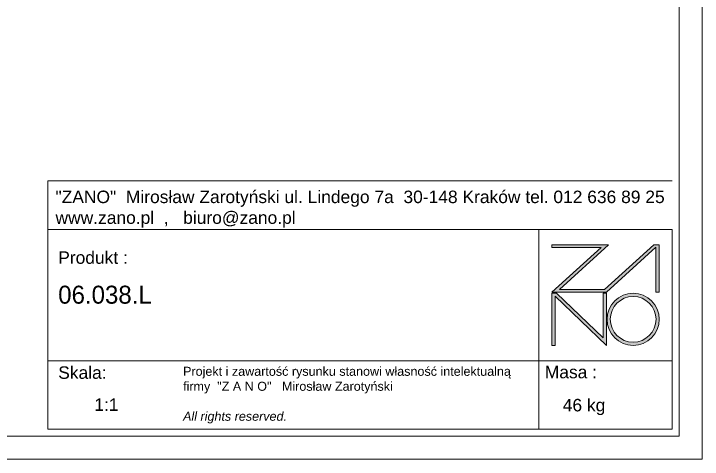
# Model space of a CAD drawing. Header units: inches. Extents: x 17 to 4615, y 5 to 3256.
# Drawn here: x 2316 to 4615, y 5 to 1492 of the extents above; entities that cross this region are included whole.
import ezdxf

# ---------------------------------------------------------------- set-up
doc = ezdxf.new("R2010")
doc.units = ezdxf.units.IN
doc.header["$MEASUREMENT"] = 0
doc.layers.add('tabelka', color=155, linetype='Continuous')
doc.styles.get("Standard").update_dxf_attribs({"font": 'arial.ttf'})

# ---------------------------------------------------------------- blocks, each defined once
blk = doc.blocks.new('zano')
at = {"layer": 'Defpoints', "lineweight": 5}
for points in [[(6270.2, 3716.2), (6270.2, 3707.4), (6434.8, 3707.4), (6270.2, 3558.4), (6452.4, 3558.4), (6617.9, 3708.2), (6617.9, 3558.4), (6628.6, 3558.4), (6628.6, 3716.2), (6610.7, 3716.2), (6446.1, 3567.2), (6295.4, 3567.2), (6459.9, 3716.2), (6270.2, 3716.2), (6270.2, 3707.4)], [(6270.2, 3554.4), (6286.2, 3554.4), (6441.7, 3405.6), (6441.7, 3554.4), (6452.4, 3554.4), (6452.4, 3380.5), (6281, 3544.6), (6281, 3380.5), (6270.2, 3380.5)]]:
    blk.add_hatch(color=251, dxfattribs=at).paths.add_polyline_path(points)
h = blk.add_hatch(color=251, dxfattribs=at)
h.paths.add_polyline_path([(6454.7, 3467.4, 1), (6628.6, 3467.4, 1)])
h.paths.add_polyline_path([(6617.9, 3467.4, -1), (6465.4, 3467.4, -1)], flags=16)
at = {"layer": 'Defpoints', "color": 251, "lineweight": 5}
blk.add_lwpolyline([(6434.8, 3707.4), (6270.2, 3558.4), (6452.4, 3558.4), (6617.9, 3708.2), (6617.9, 3558.4), (6628.6, 3558.4), (6628.6, 3716.2), (6610.7, 3716.2), (6446.1, 3567.2), (6295.4, 3567.2), (6459.9, 3716.2), (6270.2, 3716.2), (6270.2, 3707.4), (6432.1, 3707.4)], dxfattribs=at)
for points in [[(6270.2, 3716.2), (6270.2, 3707.4), (6434.8, 3707.4), (6270.2, 3558.4), (6452.4, 3558.4), (6617.9, 3708.2), (6617.9, 3558.4), (6628.6, 3558.4), (6628.6, 3716.2), (6610.7, 3716.2), (6446.1, 3567.2), (6295.4, 3567.2), (6459.9, 3716.2), (6270.2, 3716.2), (6270.2, 3707.4)], [(6270.2, 3554.4), (6286.2, 3554.4), (6441.7, 3405.6), (6441.7, 3554.4), (6452.4, 3554.4), (6452.4, 3380.5), (6281, 3544.6), (6281, 3380.5), (6270.2, 3380.5)]]:
    blk.add_lwpolyline(points, close=True, dxfattribs=at)
for radius in [87, 76.3]:
    blk.add_circle((6541.7, 3467.4), radius, dxfattribs=at)

msp = doc.modelspace()

# ---------------------------------------------------------------- linework, layer by layer
at = {"layer": 'tabelka', "lineweight": 5}
for p, q in [((2430, 933.9), (4515, 933.9)), ((2430, 933.9), (4515, 933.9)), ((2430, 772.1), (2430, 933.9)), ((4069.1, 772.1), (4069.1, 333.6)), ((2430, 333.6), (4515, 333.6)), ((4069.1, 333.6), (4069.1, 104.9))]:
    msp.add_line(p, q, dxfattribs=at)
for points in [[(17.4, 3255.7), (4615, 3255.7), (4615, 4.9), (17.4, 4.9)], [(94.8, 3178.3), (4537.6, 3178.3), (4537.6, 82.3), (94.8, 82.3)], [(2430, 772.1), (4515, 772.1), (4515, 104.9), (2430, 104.9)]]:
    msp.add_lwpolyline(points, close=True, dxfattribs=at)

# ---------------------------------------------------------------- block references
msp.add_blockref('zano', (-2157.4, -2995.5))

# ---------------------------------------------------------------- texts
at = {"layer": 'tabelka', "lineweight": 5, "attachment_point": 1}
for s, insert, char_height, width in [('{\\fArial|b0|i0|c238|p34;"ZANO"  Mirosław Zarotyński ul. Lindego 7a  30-148 Kraków tel. 012 636 89 25\\Pwww.zano.pl  ,   biuro@zano.pl}', (2455.6, 901.4), 41.595, 2040.38), ('{\\fArial|b0|i0|c238|p34;Produkt : }', (2464.6, 698.7), 41.595, 265.273), ('{\\fCentury Gothic|b0|i0|c238|p34;06.038.L}', (2464.6, 584.1), 60, 849.376), ('{\\fArial|b0|i0|c238|p34;Skala: }', (2464.6, 314.9), 41.595, 191.675), ('{\\fArial|b0|i0|c238|p34;Masa :}', (4089.3, 316.7), 41.595, 200.457), ('{\\fArial|b0|i0|c238|p34;1:1}', (2585.1, 208), 41.595, 42.482), ('{\\fArial|b0|i0|c238|p34;46 kg}', (4149.3, 206.3), 41.595, 290.547)]:
    msp.add_mtext(s, dxfattribs=dict(at, insert=insert, char_height=char_height, width=width))
at = {"layer": 'tabelka', "color": 1, "lineweight": 5, "insert": (2881.5, 313.4), "char_height": 30, "width": 1186.12, "attachment_point": 1}
msp.add_mtext('{\\fArial|b0|i0|c0|p34;Projekt i zawartość rysunku stanowi własność intelektualną firmy \\fArial|b0|i0|c238|p34; "Z A N O"   Mirosław Zarotyński\\fArial|b0|i1|c238|p34;\\P\\PAll rights reserved.}', dxfattribs=at)

doc.saveas('drawing.dxf')
